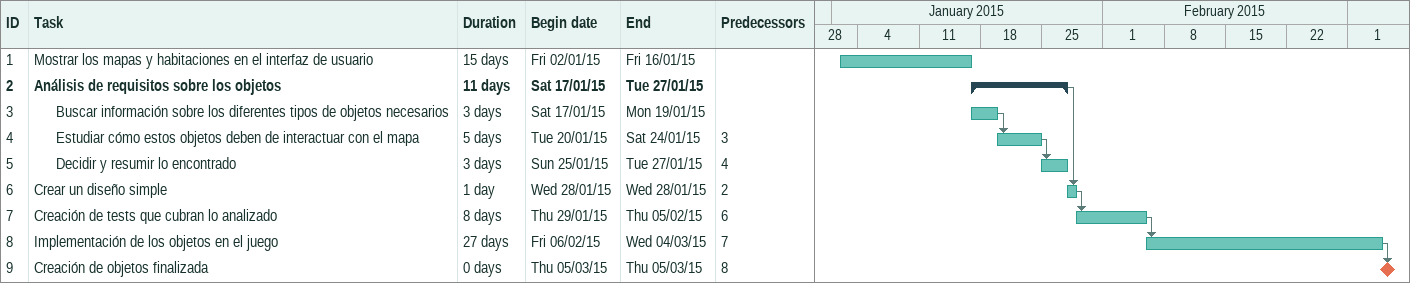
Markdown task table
| ID | Level | Task | Duration | Start | Finish | Predecessors |
|---|---|---|---|---|---|---|
| 1 | 1 | Mostrar los mapas y habitaciones en el interfaz de usuario | 15d | 2015-01-02 | 2015-01-16 |  |
| 2 | 1 | **Análisis de requisitos sobre los objetos** | 11d | 2015-01-17 | 2015-01-27 |  |
| 3 | 2 | Buscar información sobre los diferentes tipos de objetos necesarios | 3d | 2015-01-17 | 2015-01-19 |  |
| 4 | 2 | Estudiar cómo estos objetos deben de interactuar con el mapa | 5d | 2015-01-20 | 2015-01-24 | 3 |
| 5 | 2 | Decidir y resumir lo encontrado | 3d | 2015-01-25 | 2015-01-27 | 4 |
| 6 | 1 | Crear un diseño simple | 1d | 2015-01-28 | 2015-01-28 | 2 |
| 7 | 1 | Creación de tests que cubran lo analizado | 8d | 2015-01-29 | 2015-02-05 | 6 |
| 8 | 1 | Implementación de los objetos en el juego | 27d | 2015-02-06 | 2015-03-04 | 7 |
| 9 | 1 | Creación de objetos finalizada | 0d | 2015-03-05 | 2015-03-05 | 8 |
